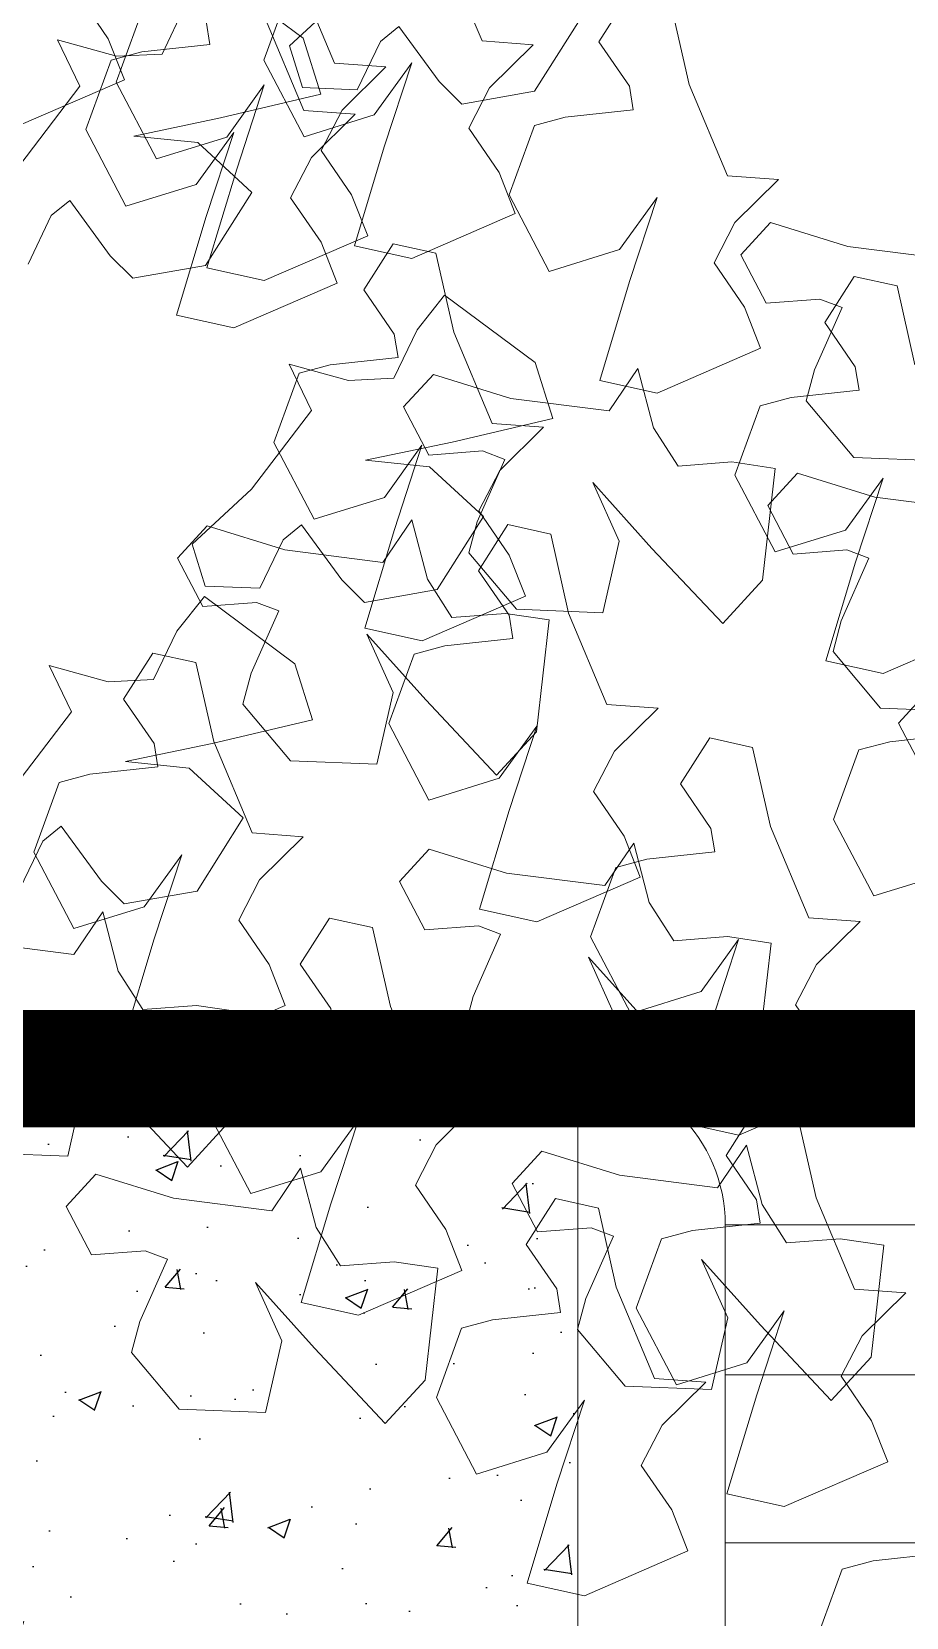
# Model space of a CAD drawing. Header units: metres. Extents: x 14 to 11050, y -346 to 476.
# Drawn here: x 215.2342 to 215.4582, y -198.1925 to -197.7861 of the extents above; entities that cross this region are included whole.
import ezdxf

# ---------------------------------------------------------------- set-up
doc = ezdxf.new("R2010")
doc.units = ezdxf.units.M
doc.linetypes.add('0', pattern=[0])
doc.layers.get('0').update_dxf_attribs({"color": 250, "linetype": '0', "lineweight": 20})
for name, color, linetype, lineweight in [('A-DOOR', 35, 'Continuous', 5), ('A-WALL', 250, 'Continuous', 20), ('ARBOLES', 86, 'Continuous', 0), ('baños', 140, 'Continuous', 0), ('Columnas', 7, 'Continuous', 18)]:
    doc.layers.add(name, color=color, linetype=linetype, lineweight=lineweight)
doc.layers.add('HATCH', color=8, linetype='Continuous')
doc.layers.add('REVESTIMIENTO EXTERIOR', color=7, linetype='Continuous', lineweight=5, true_color=0xffdebd)
doc.styles.get("Standard").update_dxf_attribs({"font": 'arial.ttf', "height": 0.1875})

# ---------------------------------------------------------------- blocks, each defined once
blk = doc.blocks.new('TREES')
at = {"layer": 'ARBOLES', "color": 252, "true_color": 0x8da178}
for p, q in [((-0.1538100506678606, -0.001964906489822754), (-0.157887745340101, 0.005659050677207816)), ((-0.1288383414662516, 0.006287142908515952), (-0.1310051811132819, 0.002040105642080597)), ((-0.1228362807491072, -0.0009126971712128396), (-0.1250357827665135, 0.005809494981275476)), ((-0.1310051811132819, 0.002040105642080597), (-0.127997555083592, -0.001567726309959355)), ((-0.170983935398933, 0.0008298510534278936), (-0.172614952071704, -0.005411181054707725)), ((-0.1187585860768668, -0.00853665433824341), (-0.1228362807491072, -0.0009126971712128396)), ((-0.1493281341507492, -0.001876215884069776), (-0.1538100506678606, -0.001964906489822754)), ((-0.1527679420157496, -0.005977519587701291), (-0.1493281341507492, -0.001876215884069776)), ((-0.127997555083592, -0.001567726309959355), (-0.1274765007575364, -0.003574032858898568)), ((-0.1274765007575364, -0.003574032858898568), (-0.1333155556034262, -0.004767264999048532)), ((-0.172614952071704, -0.005411181054707725), (-0.1684926613153618, -0.01173739165148435)), ((-0.1625678590526954, -0.0092657488825435), (-0.1597348529305272, -0.004436549258763606)), ((-0.1597348529305272, -0.004436549258763606), (-0.1614384256778393, -0.01197181582004112)), ((-0.1333155556034262, -0.004767264999048532), (-0.1359324708079392, -0.005741896794992762)), ((-0.1542554238454065, -0.009658218321143136), (-0.1527679420157496, -0.005977519587701291)), ((-0.1359324708079392, -0.005741896794992762), (-0.1375634874807102, -0.01198292890312838)), ((-0.1684926613153618, -0.01173739165148435), (-0.1625678590526954, -0.0092657488825435)), ((-0.1512477978157166, -0.01326605027318309), (-0.1542554238454065, -0.009658218321143136)), ((-0.1142766695597555, -0.008447963732490432), (-0.1187585860768668, -0.00853665433824341)), ((-0.1177164774247558, -0.01254926743612195), (-0.1142766695597555, -0.008447963732490432)), ((-0.1275163944617016, -0.01583749673096416), (-0.1246833883395334, -0.01100829710718426)), ((-0.1246833883395334, -0.01100829710718426), (-0.1263869610868455, -0.01854356366846177)), ((-0.1614384256778393, -0.01197181582004112), (-0.1632145544996927, -0.02080131683446068)), ((-0.1375634874807102, -0.01198292890312838), (-0.133441196724368, -0.01830913949990501)), ((-0.1495115626980284, -0.01670001313082919), (-0.1512477978157166, -0.01326605027318309)), ((-0.1192039592544127, -0.01622996616956379), (-0.1177164774247558, -0.01254926743612195)), ((-0.133441196724368, -0.01830913949990501), (-0.1275163944617016, -0.01583749673096416)), ((-0.1161963332247228, -0.01983779812160374), (-0.1192039592544127, -0.01622996616956379)), ((-0.1069191590012308, -0.01625045002619321), (-0.1090859986482612, -0.02049748729262857)), ((-0.1031166003014928, -0.01672809795343369), (-0.1069191590012308, -0.01625045002619321)), ((-0.1581258362397491, -0.02144052214885608), (-0.1495115626980284, -0.01670001313082919)), ((-0.1472389183250453, -0.01717749909571961), (-0.1494057579720757, -0.02142453636215497)), ((-0.1434363596253073, -0.01765514702296009), (-0.1472389183250453, -0.01717749909571961)), ((-0.1412368576079009, -0.0243773391754484), (-0.1434363596253073, -0.01765514702296009)), ((-0.1009170982840865, -0.02345029010592201), (-0.1031166003014928, -0.01672809795343369)), ((-0.1263869610868455, -0.01854356366846177), (-0.1281630899086989, -0.02737306468288134)), ((-0.1144600981070346, -0.02327176097924985), (-0.1161963332247228, -0.01983779812160374)), ((-0.1090859986482612, -0.02049748729262857), (-0.1060783726185712, -0.02410531924466852)), ((-0.1632145544996927, -0.02080131683446068), (-0.1581258362397491, -0.02144052214885608)), ((-0.1494057579720757, -0.02142453636215497), (-0.1463981319423857, -0.02503236831419492)), ((-0.1230743716487553, -0.02801226999727674), (-0.1144600981070346, -0.02327176097924985)), ((-0.1371591629356606, -0.03200129634247897), (-0.1412368576079009, -0.0243773391754484)), ((-0.1060783726185712, -0.02410531924466852), (-0.1055573182925157, -0.02611162579360773)), ((-0.1463981319423857, -0.02503236831419492), (-0.1458770776163302, -0.02703867486313413)), ((-0.1055573182925157, -0.02611162579360773), (-0.1113963731384055, -0.0273048579337577)), ((-0.1458770776163302, -0.02703867486313413), (-0.15171613246222, -0.0282319070032841)), ((-0.1281630899086989, -0.02737306468288134), (-0.1230743716487553, -0.02801226999727674)), ((-0.1113963731384055, -0.0273048579337577), (-0.1140132883429185, -0.02827948972970193)), ((-0.15171613246222, -0.0282319070032841), (-0.154333047666733, -0.02920653879922833)), ((-0.1140132883429185, -0.02827948972970193), (-0.1156443050156895, -0.03452052183783755)), ((-0.154333047666733, -0.02920653879922833), (-0.1559640643395039, -0.03544757090736395)), ((-0.1326772464185492, -0.031912605736726), (-0.1371591629356606, -0.03200129634247897)), ((-0.1361170542835496, -0.03601390944035751), (-0.1326772464185492, -0.031912605736726)), ((-0.1459169713204954, -0.03930213873519972), (-0.1430839651983272, -0.03447293911141983)), ((-0.1430839651983272, -0.03447293911141983), (-0.1447875379456393, -0.04200820567269734)), ((-0.1156443050156895, -0.03452052183783755), (-0.1115220142593473, -0.04084673243461417)), ((-0.1055972119966809, -0.03837508966567332), (-0.1027642058745127, -0.03354589004189343)), ((-0.1027642058745127, -0.03354589004189343), (-0.1044677786218248, -0.04108115660317094)), ((-0.1559640643395039, -0.03544757090736395), (-0.1518417735831618, -0.04177378150414057)), ((-0.1376045361132065, -0.03969460817379936), (-0.1361170542835496, -0.03601390944035751)), ((-0.1115220142593473, -0.04084673243461417), (-0.1055972119966809, -0.03837508966567332)), ((-0.1518417735831618, -0.04177378150414057), (-0.1459169713204954, -0.03930213873519972)), ((-0.1345969100835165, -0.04330244012583931), (-0.1376045361132065, -0.03969460817379936)), ((-0.1349718670858495, -0.04066274219038912), (-0.1371387067328799, -0.04490977945682448)), ((-0.1311693083861115, -0.0411403901176296), (-0.1349718670858495, -0.04066274219038912)), ((-0.1289698063687051, -0.04786258227011791), (-0.1311693083861115, -0.0411403901176296)), ((-0.1044677786218248, -0.04108115660317094), (-0.1062439074436782, -0.0499106576175905)), ((-0.1447875379456393, -0.04200820567269734), (-0.1465636667674927, -0.0508377066871169)), ((-0.1328606749658284, -0.04673640298348541), (-0.1345969100835165, -0.04330244012583931)), ((-0.1371387067328799, -0.04490977945682448), (-0.1341310807031899, -0.04851761140886443)), ((-0.1414749485075491, -0.0514769120015123), (-0.1328606749658284, -0.04673640298348541)), ((-0.1011551891837346, -0.05054986293198591), (-0.09254091564201389, -0.04580935391395902)), ((-0.1248921116964648, -0.05548653943714849), (-0.1289698063687051, -0.04786258227011791)), ((0.1295043754994904, -0.05267562053115576), (0.1210918374921495, -0.04758569531789092)), ((0.1330846613953906, -0.04817866986090735), (0.1283628232309185, -0.05344459055990047)), ((-0.1341310807031899, -0.04851761140886443), (-0.1336100263771344, -0.05052391795780364)), ((0.1500353666668116, -0.055397689151303), (0.1534528803751393, -0.04866457533613661)), ((-0.1465636667674927, -0.0508377066871169), (-0.1414749485075491, -0.0514769120015123)), ((-0.1336100263771344, -0.05052391795780364), (-0.1394490812230242, -0.05171715009795361)), ((-0.1062439074436782, -0.0499106576175905), (-0.1011551891837346, -0.05054986293198591)), ((0.1189860559806199, -0.05080630046557461), (0.1173653948724131, -0.05521489698838944)), ((0.1362325704370065, -0.05232094998109849), (0.1377095557131391, -0.05086655042351301)), ((0.1377095557131391, -0.05086655042351301), (0.141662452482066, -0.05532670418406921)), ((-0.1394490812230242, -0.05171715009795361), (-0.1420659964275372, -0.05269178189389784)), ((0.1346119093287997, -0.05672954650391332), (0.1362325704370065, -0.05232094998109849)), ((-0.1420659964275372, -0.05269178189389784), (-0.1436970131003081, -0.05893281400203346)), ((0.1283628232309185, -0.05344459055990047), (0.1298504473417323, -0.05697652695687544)), ((0.1314951665889617, -0.0574021824741664), (0.1295043754994904, -0.05267562053115576)), ((-0.1647550369440225, -0.05473328695675687), (-0.1669218765910528, -0.05898032422319223)), ((-0.1609524782442844, -0.05521093488399735), (-0.1647550369440225, -0.05473328695675687)), ((-0.1587529762268781, -0.06193312703648567), (-0.1609524782442844, -0.05521093488399735)), ((-0.09417472529313647, -0.05522096657673754), (-0.1000137801390263, -0.05641419871688751)), ((-0.02850539090949189, -0.06205828728556914), (-0.03258308558173223, -0.05443433011853857)), ((0.1081623382222665, -0.05483874015954759), (0.1104801047984813, -0.05867584841813067)), ((0.1134340753507467, -0.05576704930295967), (0.1081623382222665, -0.05483874015954759)), ((0.1173653948724131, -0.05521489698838944), (0.1134340753507467, -0.05576704930295967)), ((0.141662452482066, -0.05532670418406921), (0.1438149659789462, -0.05710570333275511)), ((-0.1204101951793534, -0.05539784883139551), (-0.1248921116964648, -0.05548653943714849)), ((-0.1238500030443538, -0.05949915253502702), (-0.1204101951793534, -0.05539784883139551)), ((-0.1000137801390263, -0.05641419871688751), (-0.1026306953435393, -0.05738883051283174)), ((0.1298504473417323, -0.05697652695687544), (0.1346119093287997, -0.05672954650391332)), ((0.1438149659789462, -0.05710570333275511), (0.1500353666668116, -0.055397689151303)), ((-0.1336499200812996, -0.06278738182986923), (-0.1308169139591314, -0.05795818220608934)), ((-0.1308169139591314, -0.05795818220608934), (-0.1325204867064435, -0.06549344876736685)), ((-0.1156868319872392, -0.057555636346204), (-0.1178536716342695, -0.06180267361263936)), ((-0.1118842732875011, -0.05803328427344448), (-0.1156868319872392, -0.057555636346204)), ((-0.1096847712700948, -0.0647554764259328), (-0.1118842732875011, -0.05803328427344448)), ((-0.1026306953435393, -0.05738883051283174), (-0.1042617120163102, -0.06362986262096736)), ((0.1229605299968072, -0.06027876030125734), (0.1314951665889617, -0.0574021824741664)), ((-0.1669218765910528, -0.05898032422319223), (-0.1639142505613629, -0.06258815617523218)), ((-0.1436970131003081, -0.05893281400203346), (-0.139574722343966, -0.06525902459881008)), ((-0.1253374848740107, -0.06317985126846887), (-0.1238500030443538, -0.05949915253502702)), ((-0.04567927564056429, -0.05926352974231849), (-0.04731029231333522, -0.06550456185045411)), ((0.1104801047984813, -0.05867584841813067), (0.1059164115505886, -0.06601921417668255)), ((0.1155830113567974, -0.06257105630552895), (0.1229605299968072, -0.06027876030125734)), ((-0.1546752815546378, -0.06955708420351624), (-0.1587529762268781, -0.06193312703648567)), ((-0.1178536716342695, -0.06180267361263936), (-0.1148460456045796, -0.06541050556467931)), ((-0.06099460264834156, -0.06491298399102202), (-0.06400222867803151, -0.06130515203898207)), ((-0.04340658951509807, -0.06955708420351624), (-0.04748428418733841, -0.06193312703648567)), ((-0.02402347439238051, -0.06196959667981616), (-0.02850539090949189, -0.06205828728556914)), ((-0.02746328225738087, -0.06607090038344768), (-0.02402347439238051, -0.06196959667981616)), ((-0.1639142505613629, -0.06258815617523218), (-0.1633931962353073, -0.0645944627241714)), ((-0.139574722343966, -0.06525902459881008), (-0.1336499200812996, -0.06278738182986923)), ((-0.1223298588443207, -0.06678768322050882), (-0.1253374848740107, -0.06317985126846887)), ((-0.1042617120163102, -0.06362986262096736), (-0.1001394212599681, -0.06995607321774398)), ((-0.05264555852182318, -0.06258815617523218), (-0.05212450419576764, -0.0645944627241714)), ((0.1211817239720211, -0.06260991176451353), (0.1155830113567974, -0.06257105630552895)), ((0.1262846305303373, -0.0665051196519118), (0.1211817239720211, -0.06260991176451353)), ((-0.1633931962353073, -0.0645944627241714), (-0.1692322510811972, -0.06578769486432136)), ((-0.1056070765978545, -0.07237943359296337), (-0.1096847712700948, -0.0647554764259328)), ((-0.05925836753065339, -0.06834694684866813), (-0.06099460264834156, -0.06491298399102202)), ((-0.05212450419576764, -0.0645944627241714), (-0.05796355904165745, -0.06578769486432136)), ((-0.03726319929432664, -0.06935912967828989), (-0.03443019317215845, -0.06452993005450999)), ((-0.03443019317215845, -0.06452993005450999), (-0.03613376591947054, -0.0720651966157875)), ((-0.1692322510811972, -0.06578769486432136), (-0.1718491662857102, -0.06676232666026559)), ((-0.1325204867064435, -0.06549344876736685), (-0.1342966155282969, -0.07432294978178641)), ((-0.1148460456045796, -0.06541050556467931), (-0.114324991278524, -0.06741681211361852)), ((-0.05796355904165745, -0.06578769486432136), (-0.06058047424617047, -0.06676232666026559)), ((-0.04731029231333522, -0.06550456185045411), (-0.04318800155699309, -0.07183077244723074)), ((-0.02895076408703778, -0.06975159911688952), (-0.02746328225738087, -0.06607090038344768)), ((-0.1718491662857102, -0.06676232666026559), (-0.1734801829584811, -0.07300335876840121)), ((-0.1205936237266326, -0.07022164607815493), (-0.1223298588443207, -0.06678768322050882)), ((-0.114324991278524, -0.06741681211361852), (-0.1201640461244138, -0.06861004425376849)), ((-0.1001394212599681, -0.06995607321774398), (-0.09421461899730166, -0.06748443044880313)), ((-0.06058047424617047, -0.06676232666026559), (-0.0622114909189414, -0.07300335876840121)), ((0.1228671168220095, -0.0732382334670782), (0.1262846305303373, -0.0665051196519118)), ((-0.1201640461244138, -0.06861004425376849), (-0.1227809613289269, -0.06958467604971272)), ((-0.06787264107237412, -0.07308745586669502), (-0.05925836753065339, -0.06834694684866813)), ((0.1090643205922044, -0.07016149429687368), (0.1105413058683371, -0.06870709473928821)), ((0.1105413058683371, -0.06870709473928821), (0.114494202637264, -0.0731672484998444)), ((-0.1501933650375264, -0.06946839359776326), (-0.1546752815546378, -0.06955708420351624)), ((-0.1536331729025268, -0.07356969730139477), (-0.1501933650375264, -0.06946839359776326)), ((-0.1292078972683533, -0.07496215509618182), (-0.1205936237266326, -0.07022164607815493)), ((-0.1227809613289269, -0.06958467604971272), (-0.1244119780016978, -0.07582570815784834)), ((-0.03892467299798669, -0.06946839359776326), (-0.04340658951509807, -0.06955708420351624)), ((-0.04318800155699309, -0.07183077244723074), (-0.03726319929432664, -0.06935912967828989)), ((-0.04236448086298705, -0.07356969730139477), (-0.03892467299798669, -0.06946839359776326)), ((-0.02594313805734783, -0.07335943106892948), (-0.02895076408703778, -0.06975159911688952)), ((0.1074436594839976, -0.07457009081968852), (0.1090643205922044, -0.07016149429687368)), ((-0.1734801829584811, -0.07300335876840121), (-0.169357892202139, -0.07932956936517783)), ((-0.1634330899394725, -0.07685792659623698), (-0.1606000838173043, -0.07202872697245709)), ((-0.1606000838173043, -0.07202872697245709), (-0.1623036565646164, -0.0795639935337346)), ((-0.1011251600807431, -0.07229074298721039), (-0.1056070765978545, -0.07237943359296337)), ((-0.1045649679457434, -0.0763920466908419), (-0.1011251600807431, -0.07229074298721039)), ((-0.0622114909189414, -0.07300335876840121), (-0.05808920016259927, -0.07932956936517783)), ((-0.05216439789993282, -0.07685792659623698), (-0.04933139177776463, -0.07202872697245709)), ((-0.04933139177776463, -0.07202872697245709), (-0.05103496452507672, -0.0795639935337346)), ((-0.03613376591947054, -0.0720651966157875), (-0.03790989474132395, -0.08089469763020707)), ((-0.02420690293965966, -0.07679339392657558), (-0.02594313805734783, -0.07335943106892948)), ((0.114494202637264, -0.0731672484998444), (0.1166467161341442, -0.0749462476485303)), ((0.1166467161341442, -0.0749462476485303), (0.1228671168220095, -0.0732382334670782)), ((-0.1551206547321837, -0.07725039603483662), (-0.1536331729025268, -0.07356969730139477)), ((-0.1342966155282969, -0.07432294978178641), (-0.1292078972683533, -0.07496215509618182)), ((-0.04385196269264396, -0.07725039603483662), (-0.04236448086298705, -0.07356969730139477)), ((0.1438762508439474, -0.07387268671157363), (0.1417704693324178, -0.07709329185925731)), ((0.1522887888512883, -0.07896261192483847), (0.1438762508439474, -0.07387268671157363)), ((-0.1244119780016978, -0.07582570815784834), (-0.1202896872453557, -0.08215191875462496)), ((-0.1143648849826892, -0.07968027598568411), (-0.111531878860521, -0.07485107636190422)), ((-0.111531878860521, -0.07485107636190422), (-0.1132354516078331, -0.08238634292318173)), ((-0.0019564818124682, -0.07547403578499629), (-0.004271416401392461, -0.07852832425473072)), ((0.004964858369410227, -0.07693030723849148), (-0.0019564818124682, -0.07547403578499629)), ((-0.169357892202139, -0.07932956936517783), (-0.1634330899394725, -0.07685792659623698)), ((-0.1521130287024937, -0.08085822798687657), (-0.1551206547321837, -0.07725039603483662)), ((-0.1472389183250453, -0.0763232297315057), (-0.1494057579720757, -0.08057026699794105)), ((-0.1434363596253073, -0.07680087765874617), (-0.1472389183250453, -0.0763232297315057)), ((-0.1412368576079009, -0.08352306981123449), (-0.1434363596253073, -0.07680087765874617)), ((-0.1060524497754003, -0.08007274542428375), (-0.1045649679457434, -0.0763920466908419)), ((-0.05808920016259927, -0.07932956936517783), (-0.05216439789993282, -0.07685792659623698)), ((-0.04084433666295401, -0.08085822798687657), (-0.04385196269264396, -0.07725039603483662)), ((-0.03282117648138039, -0.08153390294460247), (-0.02420690293965966, -0.07679339392657558)), ((0.01360624628954331, -0.07721089864697017), (0.004964858369410227, -0.07693030723849148)), ((0.1417704693324178, -0.07709329185925731), (0.140149808224211, -0.08150188838207215)), ((-0.004271416401392461, -0.07852832425473072), (-0.001676794061355388, -0.08252838106820409)), ((-0.1623036565646164, -0.0795639935337346), (-0.1640797853864698, -0.08839349454815416)), ((-0.1202896872453557, -0.08215191875462496), (-0.1143648849826892, -0.07968027598568411)), ((-0.1030448237457104, -0.0836805773763237), (-0.1060524497754003, -0.08007274542428375)), ((-0.05103496452507672, -0.0795639935337346), (-0.05281109334693013, -0.08839349454815416)), ((0.1542795799407596, -0.0836891738678491), (0.1522887888512883, -0.07896261192483847)), ((-0.1503767935848055, -0.08429219084452268), (-0.1521130287024937, -0.08085822798687657)), ((-0.1494057579720757, -0.08057026699794105), (-0.1463981319423857, -0.084178098949981)), ((-0.03910810154526584, -0.08429219084452268), (-0.04084433666295401, -0.08085822798687657)), ((-0.03790989474132395, -0.08089469763020707), (-0.03282117648138039, -0.08153390294460247)), ((0.1309467515740643, -0.0811257315532303), (0.1332645181502792, -0.08496283981181338)), ((0.1362184887025446, -0.08205404069664238), (0.1309467515740643, -0.0811257315532303)), ((0.140149808224211, -0.08150188838207215), (0.1362184887025446, -0.08205404069664238)), ((-0.1132354516078331, -0.08238634292318173), (-0.1150115804296865, -0.09121584393760129)), ((-0.001676794061355388, -0.08252838106820409), (0.00295149307654137, -0.08172761649742916)), ((0.00295149307654137, -0.08172761649742916), (0.004949532678729593, -0.08227952348878292)), ((0.004949532678729593, -0.08227952348878292), (0.003063374601766602, -0.08793290938948906)), ((-0.1589910671265263, -0.08903269986254957), (-0.1503767935848055, -0.08429219084452268)), ((-0.1463981319423857, -0.084178098949981), (-0.1458770776163302, -0.08618440549892022)), ((-0.1371591629356606, -0.09114702697826506), (-0.1412368576079009, -0.08352306981123449)), ((-0.1013085886280222, -0.0871145402339698), (-0.1030448237457104, -0.0836805773763237)), ((-0.04772237508698657, -0.08903269986254957), (-0.03910810154526584, -0.08429219084452268)), ((0.1457449433486051, -0.08656575169494005), (0.1542795799407596, -0.0836891738678491)), ((0.1332645181502792, -0.08496283981181338), (0.1287008249023864, -0.09230620557036526)), ((-0.1458770776163302, -0.08618440549892022), (-0.15171613246222, -0.08737763763907018)), ((-0.109922862169743, -0.0918550492519967), (-0.1013085886280222, -0.0871145402339698)), ((0.1383674247085953, -0.08885804769921166), (0.1457449433486051, -0.08656575169494005)), ((-0.1640797853864698, -0.08839349454815416), (-0.1589910671265263, -0.08903269986254957)), ((-0.154333047666733, -0.08835226943501441), (-0.1559640643395039, -0.09459330154315003)), ((-0.15171613246222, -0.08737763763907018), (-0.154333047666733, -0.08835226943501441)), ((-0.05281109334693013, -0.08839349454815416), (-0.04772237508698657, -0.08903269986254957)), ((0.003063374601766602, -0.08793290938948906), (0.002598972894133841, -0.09068654033411921)), ((-0.1086880754808641, -0.08946672542834702), (-0.1108549151278945, -0.09371376269478238)), ((-0.1048855167811261, -0.0899443733555875), (-0.1086880754808641, -0.08946672542834702)), ((-0.1026860147637197, -0.09666656550807581), (-0.1048855167811261, -0.0899443733555875)), ((-0.01228231185417878, -0.0892509448689226), (-0.01444646179507537, -0.09317674373325863)), ((-0.01045038259069889, -0.09428055771596622), (-0.01228231185417878, -0.0892509448689226)), ((0.143966137323819, -0.08889690315819623), (0.1383674247085953, -0.08885804769921166)), ((0.1490690438821352, -0.09279211104559451), (0.143966137323819, -0.08889690315819623)), ((-0.1326772464185492, -0.09105833637251208), (-0.1371591629356606, -0.09114702697826506)), ((-0.1361170542835496, -0.0951596400761436), (-0.1326772464185492, -0.09105833637251208)), ((-0.1150115804296865, -0.09121584393760129), (-0.109922862169743, -0.0918550492519967)), ((0.002598972894133841, -0.09068654033411921), (0.007188356909228186, -0.09521955826080258)), ((-0.03000918989708688, -0.09143988087128474), (-0.03232412448601114, -0.09449416934101917)), ((-0.02308784971520845, -0.09289615232477993), (-0.03000918989708688, -0.09143988087128474)), ((0.1287008249023864, -0.09230620557036526), (0.1239789867379143, -0.09757212626935838)), ((-0.1459169713204954, -0.0984478693709858), (-0.1430839651983272, -0.09361866974720591)), ((-0.1430839651983272, -0.09361866974720591), (-0.1447875379456393, -0.1011539363084834)), ((-0.1108549151278945, -0.09371376269478238), (-0.1078472890982045, -0.09732159464682233)), ((-0.01444646179507537, -0.09317674373325863), (-0.02308784971520845, -0.09289615232477993)), ((0.1456515301738074, -0.0995252248607609), (0.1490690438821352, -0.09279211104559451)), ((-0.1559640643395039, -0.09459330154315003), (-0.1518417735831618, -0.1009195121399267)), ((-0.1376045361132065, -0.09884033880958544), (-0.1361170542835496, -0.0951596400761436)), ((-0.03232412448601114, -0.09449416934101917), (-0.02972950214597406, -0.09849422615449255)), ((-0.008006544898689495, -0.09740910413483778), (-0.01045038259069889, -0.09428055771596622)), ((0.007188356909228186, -0.09521955826080258), (0.01472816137389811, -0.09481265504241293)), ((0.1318487339440023, -0.09644848569055639), (0.133325719220135, -0.09499408613297092)), ((0.133325719220135, -0.09499408613297092), (0.1372786159890618, -0.09945423989352711)), ((-0.0986083200914794, -0.1042905226751064), (-0.1026860147637197, -0.09666656550807581)), ((-0.003378257760792709, -0.0966083395640629), (-0.008006544898689495, -0.09740910413483778)), ((0.0004637588684251112, -0.09682169727402534), (-0.003378257760792709, -0.0966083395640629)), ((0.0002620233340452569, -0.106652131505317), (0.0004637588684251112, -0.09682169727402534)), ((0.1302280728357955, -0.1008570822133712), (0.1318487339440023, -0.09644848569055639)), ((-0.1078472890982045, -0.09732159464682233), (-0.107326234772149, -0.09932790119576154)), ((-0.02972950214597406, -0.09849422615449255), (-0.02510121500807731, -0.09769346158371761)), ((-0.02510121500807731, -0.09769346158371761), (-0.02310317540588908, -0.09824536857507138)), ((-0.02310317540588908, -0.09824536857507138), (-0.02498933348285207, -0.1038987544757775)), ((0.002427354680535954, -0.09706397855974508), (0.0001124200916116924, -0.1001182670294795)), ((0.00934869486241438, -0.09852025001324027), (0.002427354680535954, -0.09706397855974508)), ((0.1239789867379143, -0.09757212626935838), (0.1254666108487281, -0.1011040626663333)), ((-0.1518417735831618, -0.1009195121399267), (-0.1459169713204954, -0.0984478693709858)), ((-0.1345969100835165, -0.1024481707616254), (-0.1376045361132065, -0.09884033880958544)), ((-0.1253197358600246, -0.09886082266621483), (-0.1274865755070549, -0.1031078599326502)), ((-0.1215171771602865, -0.09933847059345531), (-0.1253197358600246, -0.09886082266621483)), ((-0.1193176751428802, -0.1060606627459436), (-0.1215171771602865, -0.09933847059345531)), ((-0.107326234772149, -0.09932790119576154), (-0.1131652896180388, -0.1005211333359115)), ((-0.01526835749942577, -0.09954359438959781), (-0.009594411606728089, -0.1047865649466037)), ((-0.01250265100637022, -0.1044116494723623), (-0.01526835749942577, -0.09954359438959781)), ((0.01799008278254746, -0.09880084142171897), (0.00934869486241438, -0.09852025001324027)), ((0.1372786159890618, -0.09945423989352711), (0.1394311294859421, -0.101233239042213)), ((0.1394311294859421, -0.101233239042213), (0.1456515301738074, -0.0995252248607609)), ((-0.1131652896180388, -0.1005211333359115), (-0.1157822048225518, -0.1014957651318557)), ((0.0001124200916116924, -0.1001182670294795), (0.002707042431648765, -0.1041183238429529)), ((0.1254666108487281, -0.1011040626663333), (0.1302280728357955, -0.1008570822133712)), ((-0.1447875379456393, -0.1011539363084834), (-0.1465636667674927, -0.109983437322903)), ((-0.1328606749658284, -0.1058821336192715), (-0.1345969100835165, -0.1024481707616254)), ((-0.1157822048225518, -0.1014957651318557), (-0.1174132214953227, -0.1077367972399914)), ((0.1254756739851536, -0.1020343773347431), (0.123369892473624, -0.1052549824824268)), ((0.1338882119924945, -0.1071243025480079), (0.1254756739851536, -0.1020343773347431)), ((-0.1274865755070549, -0.1031078599326502), (-0.124478949477365, -0.1067156918846901)), ((0.002707042431648765, -0.1041183238429529), (0.007335329569545523, -0.103317559272178)), ((0.007335329569545523, -0.103317559272178), (0.009333369171733746, -0.1038694662635317)), ((-0.09412640357436802, -0.1042018320693534), (-0.0986083200914794, -0.1042905226751064)), ((-0.09756621143936839, -0.1083031357729849), (-0.09412640357436802, -0.1042018320693534)), ((-0.03068288871297254, -0.1042691397952508), (-0.03284703865386913, -0.1081949386595868)), ((-0.02885095944949265, -0.1092987526422944), (-0.03068288871297254, -0.1042691397952508)), ((-0.02498933348285207, -0.1038987544757775), (-0.02545373519048483, -0.1066523854204077)), ((-0.01332454671072057, -0.1107785001287014), (-0.01250265100637022, -0.1044116494723623)), ((-0.009594411606728089, -0.1047865649466037), (-0.002835903836426963, -0.1107394881339323)), ((0.009333369171733746, -0.1038694662635317), (0.007447211094770756, -0.1095228521642378)), ((-0.1414749485075491, -0.1106226426372984), (-0.1328606749658284, -0.1058821336192715)), ((-0.1152399804706399, -0.1136846199129742), (-0.1193176751428802, -0.1060606627459436)), ((-0.04840976675588064, -0.1064580757976129), (-0.0507247013448049, -0.1095123642673473)), ((-0.04148842657400221, -0.1079143472511081), (-0.04840976675588064, -0.1064580757976129)), ((0.123369892473624, -0.1052549824824268), (0.1217492313654172, -0.1096635790052416)), ((-0.124478949477365, -0.1067156918846901), (-0.1239578951513094, -0.1087219984336294)), ((-0.1174132214953227, -0.1077367972399914), (-0.1132909307389806, -0.114063007836768)), ((-0.1073661284763142, -0.1115913650678271), (-0.104533122354146, -0.1067621654440472)), ((-0.104533122354146, -0.1067621654440472), (-0.1062366951014581, -0.1142974320053247)), ((-0.03284703865386913, -0.1081949386595868), (-0.04148842657400221, -0.1079143472511081)), ((-0.02545373519048483, -0.1066523854204077), (-0.02086435117539049, -0.111185403347091)), ((-0.002835903836426963, -0.1107394881339323), (0.0002620233340452569, -0.106652131505317)), ((0.1358790030819658, -0.1118508644910186), (0.1338882119924945, -0.1071243025480079)), ((-0.1239578951513094, -0.1087219984336294), (-0.1297969499971993, -0.1099152305737793)), ((-0.0990536932690253, -0.1119838345064268), (-0.09756621143936839, -0.1083031357729849)), ((-0.02640712175748326, -0.1124272990611659), (-0.02885095944949265, -0.1092987526422944)), ((0.1125461747152705, -0.1092874221763998), (0.1148639412914854, -0.1131245304349829)), ((0.1178179118437508, -0.1102157313198119), (0.1125461747152705, -0.1092874221763998)), ((-0.1465636667674927, -0.109983437322903), (-0.1414749485075491, -0.1106226426372984)), ((-0.1297969499971993, -0.1099152305737793), (-0.1324138652017123, -0.1108898623697235)), ((-0.0507247013448049, -0.1095123642673473), (-0.04813007900476782, -0.1135124210808207)), ((0.007447211094770756, -0.1095228521642378), (0.006982809387137995, -0.112276483108868)), ((0.1217492313654172, -0.1096635790052416), (0.1178179118437508, -0.1102157313198119)), ((-0.1324138652017123, -0.1108898623697235), (-0.1340448818744832, -0.1171308944778592)), ((-0.1132909307389806, -0.114063007836768), (-0.1073661284763142, -0.1115913650678271)), ((-0.09604606723933534, -0.1155916664584667), (-0.0990536932690253, -0.1119838345064268)), ((-0.02177883461958647, -0.1116265344903911), (-0.02640712175748326, -0.1124272990611659)), ((-0.01793681799036865, -0.1118398922003535), (-0.02177883461958647, -0.1116265344903911)), ((-0.02086435117539049, -0.111185403347091), (-0.01332454671072057, -0.1107785001287014)), ((-0.0181385535247485, -0.1216703264316452), (-0.01793681799036865, -0.1118398922003535)), ((0.1273443664898113, -0.1147274423181095), (0.1358790030819658, -0.1118508644910186)), ((-0.04813007900476782, -0.1135124210808207), (-0.04350179186687107, -0.1127116565100458)), ((-0.04350179186687107, -0.1127116565100458), (-0.04150375226468284, -0.1132635635013995)), ((-0.04150375226468284, -0.1132635635013995), (-0.04338991034164583, -0.1189169494021057)), ((0.006982809387137995, -0.112276483108868), (0.01157219340223234, -0.1168095010355514)), ((0.1148639412914854, -0.1131245304349829), (0.1103002480435926, -0.1204678961935347)), ((-0.1107580639535285, -0.1135959293072212), (-0.1152399804706399, -0.1136846199129742)), ((-0.1141978718185289, -0.1176972330108527), (-0.1107580639535285, -0.1135959293072212)), ((-0.1062366951014581, -0.1142974320053247), (-0.1080128239233115, -0.1231269330197443)), ((-0.03366893435821953, -0.114561789315926), (-0.02799498846552185, -0.1198047598729318)), ((-0.03090322786516398, -0.1194298443986904), (-0.03366893435821953, -0.114561789315926)), ((0.01555963680650894, -0.1149045228755203), (0.01324470221758468, -0.1179588113452548)), ((0.1199668478498015, -0.1170197383223811), (0.1273443664898113, -0.1147274423181095)), ((-0.1239977888554746, -0.1209854623056949), (-0.1211647827333064, -0.116156262681915)), ((-0.1211647827333064, -0.116156262681915), (-0.1228683554806185, -0.1236915292431926)), ((-0.09430983212164717, -0.1190256293161128), (-0.09604606723933534, -0.1155916664584667)), ((-0.1340448818744832, -0.1171308944778592), (-0.1299225911181411, -0.1234571050746358)), ((0.01157219340223234, -0.1168095010355514), (0.01911199786690226, -0.1164025978171617)), ((0.1255655604650252, -0.1170585937813657), (0.1199668478498015, -0.1170197383223811)), ((0.1306684670233413, -0.120953801668764), (0.1255655604650252, -0.1170585937813657)), ((-0.1156853536481858, -0.1213779317442946), (-0.1141978718185289, -0.1176972330108527)), ((-0.1029241056633679, -0.1237661383341397), (-0.09430983212164717, -0.1190256293161128)), ((-0.04338991034164583, -0.1189169494021057), (-0.04385431204927859, -0.1216705803467358)), ((0.01324470221758468, -0.1179588113452548), (0.01583932455762176, -0.1219588681587281)), ((-0.03172512356951433, -0.1257966950550296), (-0.03090322786516398, -0.1194298443986904)), ((-0.02799498846552185, -0.1198047598729318), (-0.02123648069522072, -0.1257576830602605)), ((-0.1299225911181411, -0.1234571050746358), (-0.1239977888554746, -0.1209854623056949)), ((-0.1126777276184958, -0.1249857636963345), (-0.1156853536481858, -0.1213779317442946)), ((-0.04385431204927859, -0.1216705803467358), (-0.03926492803418425, -0.1262035982734192)), ((-0.02123648069522072, -0.1257576830602605), (-0.0181385535247485, -0.1216703264316452)), ((0.1272509533150136, -0.1276869154839304), (0.1306684670233413, -0.120953801668764)), ((-0.1080128239233115, -0.1231269330197443), (-0.1029241056633679, -0.1237661383341397)), ((0.1134481570852085, -0.1246101763137259), (0.1149251423613412, -0.1231557767561404)), ((0.1149251423613412, -0.1231557767561404), (0.118878039130268, -0.1276159305166966)), ((-0.1228683554806185, -0.1236915292431926), (-0.1246444843024719, -0.1325210302576121)), ((-0.1109414925008076, -0.1284197265539807), (-0.1126777276184958, -0.1249857636963345)), ((-0.03926492803418425, -0.1262035982734192), (-0.03172512356951433, -0.1257966950550296)), ((0.1118274959770017, -0.1290187728365407), (0.1134481570852085, -0.1246101763137259)), ((-0.08892565791335516, -0.1265625427494046), (-0.09476471275924497, -0.1277557748895546)), ((-0.1195557660425284, -0.1331602355720075), (-0.1109414925008076, -0.1284197265539807)), ((-0.09738162796375799, -0.1287304066854988), (-0.09901264463652892, -0.1349714387936344)), ((-0.09476471275924497, -0.1277557748895546), (-0.09738162796375799, -0.1287304066854988)), ((0.118878039130268, -0.1276159305166966), (0.1210305526271482, -0.1293949296653825)), ((0.1210305526271482, -0.1293949296653825), (0.1272509533150136, -0.1276869154839304)), ((-0.008763706247951773, -0.1305561311889334), (-0.01092785618884836, -0.1344819300532695)), ((-0.006931776984471887, -0.1355857440359771), (-0.008763706247951773, -0.1305561311889334)), ((-0.1246444843024719, -0.1325210302576121), (-0.1195557660425284, -0.1331602355720075)), ((-0.02649058429085987, -0.1327450671912956), (-0.02880551887978413, -0.13579935566103)), ((-0.01956924410898144, -0.1342013386447908), (-0.02649058429085987, -0.1327450671912956)), ((-0.01092785618884836, -0.1344819300532695), (-0.01956924410898144, -0.1342013386447908)), ((-0.004487939292462488, -0.1387142904548486), (-0.006931776984471887, -0.1355857440359771)), ((-0.02880551887978413, -0.13579935566103), (-0.02621089653974706, -0.1397994124745034)), ((0.000140347845434298, -0.1379135258840737), (-0.004487939292462488, -0.1387142904548486)), ((0.003982364474652118, -0.1381268835940362), (0.000140347845434298, -0.1379135258840737)), ((0.003780628940272264, -0.1479573178253279), (0.003982364474652118, -0.1381268835940362)), ((-0.02621089653974706, -0.1397994124745034), (-0.0215826094018503, -0.1389986479037285)), ((-0.0215826094018503, -0.1389986479037285), (-0.01958456979966208, -0.1395505548950822)), ((-0.01958456979966208, -0.1395505548950822), (-0.02147072787662507, -0.1452039407957884)), ((-0.05433253295154756, -0.1408772774963276), (-0.05649668289244415, -0.1448030763606636)), ((-0.05250060368806767, -0.1459068903433712), (-0.05433253295154756, -0.1408772774963276)), ((-0.01174975189319876, -0.1408487807096087), (-0.006075806000501081, -0.1460917512666145)), ((-0.008984045400143213, -0.1457168357923731), (-0.01174975189319876, -0.1408487807096087)), ((-0.05649668289244415, -0.1448030763606636), (-0.06513807081257722, -0.1445224849521849)), ((-0.02147072787662507, -0.1452039407957884), (-0.02193512958425783, -0.1479575717404185)), ((-0.05005676599605827, -0.1490354367622428), (-0.05250060368806767, -0.1459068903433712)), ((-0.009805941104493558, -0.1520836864487122), (-0.008984045400143213, -0.1457168357923731)), ((-0.006075806000501081, -0.1460917512666145), (0.000682701769800044, -0.1520446744539432)), ((-0.02193512958425783, -0.1479575717404185), (-0.01734574556916348, -0.1524905896671019)), ((0.000682701769800044, -0.1520446744539432), (0.003780628940272264, -0.1479573178253279)), ((-0.04542847885816149, -0.1482346721914679), (-0.05005676599605827, -0.1490354367622428)), ((-0.04158646222894367, -0.1484480299014304), (-0.04542847885816149, -0.1482346721914679)), ((-0.04178819776332352, -0.1582784641327221), (-0.04158646222894367, -0.1484480299014304)), ((-0.05731857859679455, -0.1511699270170028), (-0.05164463270409687, -0.1564128975740087)), ((-0.054552872103739, -0.1560379820997673), (-0.05731857859679455, -0.1511699270170028)), ((-0.01734574556916348, -0.1524905896671019), (-0.009805941104493558, -0.1520836864487122)), ((-0.05537476780808934, -0.1624048327561064), (-0.054552872103739, -0.1560379820997673)), ((-0.05164463270409687, -0.1564128975740087), (-0.04488612493379574, -0.1623658207613373)), ((0.003503344991244078, -0.1558954724226558), (0.001339195050347491, -0.1598212712869918)), ((0.005335274254723965, -0.1609250852696994), (0.003503344991244078, -0.1558954724226558)), ((-0.04488612493379574, -0.1623658207613373), (-0.04178819776332352, -0.1582784641327221)), ((-0.01422353305166402, -0.1580844084250179), (-0.01653846764058828, -0.1611386968947524)), ((-0.00730219286978559, -0.1595406798785131), (-0.01422353305166402, -0.1580844084250179)), ((0.001339195050347491, -0.1598212712869918), (-0.00730219286978559, -0.1595406798785131)), ((-0.03504749785293719, -0.16154017120155), (-0.03721164779383378, -0.165465970065886)), ((-0.0332155685894573, -0.1665697840485936), (-0.03504749785293719, -0.16154017120155)), ((-0.01653846764058828, -0.1611386968947524), (-0.01394384530055121, -0.1651387537082257)), ((0.007779111946733364, -0.164053631688571), (0.005335274254723965, -0.1609250852696994)), ((-0.06291457227275926, -0.1628117359744961), (-0.05537476780808934, -0.1624048327561064)), ((0.01240739908463015, -0.1632528671177961), (0.007779111946733364, -0.164053631688571)), ((0.01624941571384797, -0.1634662248277585), (0.01240739908463015, -0.1632528671177961)), ((-0.05277437589584529, -0.1637291072039121), (-0.05508931048476955, -0.1667833956736466)), ((-0.04585303571396686, -0.1651853786574073), (-0.05277437589584529, -0.1637291072039121)), ((-0.01394384530055121, -0.1651387537082257), (-0.009315558162654447, -0.1643379891374508)), ((-0.009315558162654447, -0.1643379891374508), (-0.007317518560466224, -0.1648898961288046)), ((0.01604768017946812, -0.1732966590590502), (0.01624941571384797, -0.1634662248277585)), ((-0.03721164779383378, -0.165465970065886), (-0.04585303571396686, -0.1651853786574073)), ((-0.007317518560466224, -0.1648898961288046), (-0.009203676637429214, -0.1705432820295107)), ((-0.05508931048476955, -0.1667833956736466), (-0.05249468814473247, -0.17078345248712)), ((-0.0307717308974479, -0.1696983304674652), (-0.0332155685894573, -0.1665697840485936)), ((0.0005172993459970909, -0.166188121943331), (0.00619124523869477, -0.1714310925003368)), ((0.003283005839052638, -0.1710561770260954), (0.0005172993459970909, -0.166188121943331)), ((-0.02614344375955112, -0.1688975658966903), (-0.0307717308974479, -0.1696983304674652)), ((-0.0223014271303333, -0.1691109236066528), (-0.02614344375955112, -0.1688975658966903)), ((-0.05249468814473247, -0.17078345248712), (-0.04786640100683572, -0.169982687916345)), ((-0.04786640100683572, -0.169982687916345), (-0.04586836140464749, -0.1705345949076988)), ((-0.02250316266471315, -0.1789413578379445), (-0.0223014271303333, -0.1691109236066528)), ((-0.04586836140464749, -0.1705345949076988), (-0.04775451948161048, -0.1761879808084049)), ((-0.009203676637429214, -0.1705432820295107), (-0.009668078345061976, -0.1732969129741408)), ((0.002461110134702293, -0.1774230276824346), (0.003283005839052638, -0.1710561770260954)), ((0.00619124523869477, -0.1714310925003368), (0.0129497530089959, -0.1773840156876655)), ((-0.03803354349818418, -0.1718328207222252), (-0.0323595976054865, -0.1770757912792311)), ((-0.03526783700512863, -0.1767008758049897), (-0.03803354349818418, -0.1718328207222252)), ((-0.009668078345061976, -0.1732969129741408), (-0.005078694329967631, -0.1778299309008242)), ((0.0129497530089959, -0.1773840156876655), (0.01604768017946812, -0.1732966590590502)), ((-0.04775451948161048, -0.1761879808084049), (-0.04821892118924324, -0.1789416117530351)), ((-0.03608973270947897, -0.1830677264613288), (-0.03526783700512863, -0.1767008758049897)), ((-0.0323595976054865, -0.1770757912792311), (-0.02560108983518537, -0.1830287144665597)), ((-0.005078694329967631, -0.1778299309008242), (0.002461110134702293, -0.1774230276824346)), ((-0.04821892118924324, -0.1789416117530351), (-0.0436295371741489, -0.1834746296797184)), ((-0.02560108983518537, -0.1830287144665597), (-0.02250316266471315, -0.1789413578379445)), ((-0.0436295371741489, -0.1834746296797184), (-0.03608973270947897, -0.1830677264613288))]:
    blk.add_line(p, q, dxfattribs=at)
blk = doc.blocks.new('A$C89702949')
at = {"layer": 'HATCH'}
h = blk.add_hatch(dxfattribs=at)
h.set_pattern_fill('AR-CONC', color=256, scale=0.00032)
h.set_pattern_definition([(49.99999999999999, (114.3310712337616, 55.23879643552809), (0.05829909407872129, -0.005100507372448988), [0.006096000000000001, -0.067056]), (355, (114.3310712337616, 55.23879643552809), (-0.01127789485599019, 0.06113819047649125), [0.004876800000000001, -0.05364498693440001]), (100.4514447, (114.3359294760016, 55.23837139440808), (0.04702119906891305, 0.05603768061190244), [0.005180802815999999, -0.05698887827199999]), (46.18420000000001, (114.3310712337616, 55.25505243552809), (0.08674529308548158, -0.01345354493847269), [0.009144000000000001, -0.100584]), (96.63555760999992, (114.3383000017616, 55.25393131552809), (0.07596932289648096, 0.07917635987127089), [0.0077712074048, -0.08548339461120001]), (351.1841511700001, (114.3310712337616, 55.25505243552809), (0.07596932290079265, 0.07917635986737045), [0.007315189462400001, -0.0804671142144]), (21, (114.3391992337616, 55.25098843552809), (0.0485166052061224, -0.03272486341986804), [0.006096000000000001, -0.067056]), (326.0000000000001, (114.3391992337616, 55.25098843552809), (0.01977664907124706, 0.05894014915914217), [0.004876800000000001, -0.0536448]), (71.45144499999999, (114.3432422841936, 55.24826136356009), (0.06829325416918917, 0.02621528604348968), [0.005180802816000001, -0.056988780032]), (37.50000000000001, (114.3310712337616, 55.23879643552809), (0.0009883530401893813, 0.027057612439409), [0, -0.05299456, 0, -0.05445760000000001, 0, -0.05384800000000001]), (7.499999999999999, (114.3310712337616, 55.23879643552809), (0.02138229200329784, 0.03205778394179824), [0, -0.03104896, 0, -0.05177536000000001, 0, -0.0205232]), (327.5, (114.3129457937616, 55.23879643552809), (0.04338899045339885, -0.001833198077655502), [0, -0.02032, 0, -0.06339840000000001, 0, -0.0841248]), (317.5, (114.3048177937616, 55.23879643552809), (0.04740133804352578, 0.00813647713066657), [0, -0.026416, 0, -0.04210304, 0, -0.0597408])])
h.paths.add_polyline_path([(6.162301285584277, 19.98907753826592), (6.162301285584277, 19.68907753826591), (6.762301285584272, 19.68907753826591), (6.762301285584272, 19.98907753826592)])
at = {"layer": 'Columnas'}
blk.add_lwpolyline([(6.162301285584277, 19.98907753826592), (6.162301285584277, 19.68907753826591), (6.762301285584272, 19.68907753826591), (6.762301285584272, 19.98907753826592)], close=True, dxfattribs=at)
blk = doc.blocks.new('PL BASE 2N NASAS 09')
at = {"layer": 'A-DOOR'}
for p, q in [((165.4075693275749, -5.211725035868823), (166.0875690973076, -5.211723021530001)), ((165.4475692155651, -5.251725180630573), (166.0475692158616, -5.251720768371802)), ((165.4475692155649, -5.290231107833331), (166.0475692157984, -5.29023110787524)), ((166.0475692157984, -5.333219185300674), (165.4475692155649, -5.333219185258765))]:
    blk.add_line(p, q, dxfattribs=at)
blk.add_lwpolyline([(165.517569215565, -5.303026382812329), (165.5175692155646, -5.290231107716006), (165.4475692155649, -5.290231107716461), (165.4475692155653, -5.33321918502548), (165.5175692155646, -5.33321918502548), (165.5175692155641, -5.320423909929612)], dxfattribs=at)
at = {"layer": 'A-WALL'}
for p, q in [((164.7875463638791, -5.211723579660155), (165.4075693275749, -5.211725035868823)), ((165.4475692155651, -5.251725035868666), (165.4475692155651, -5.471728266713609))]:
    blk.add_line(p, q, dxfattribs=at)
blk.add_arc((165.4075692155651, -5.251725035868666), 0.04, 0, 89.99983955780317, dxfattribs=at)
at = {"color": 1}
blk.add_blockref('A$C89702949', (158.6475462980298, -25.20080580497565), dxfattribs=at)
at = {"layer": 'baños', "linetype": 'Continuous', "flags": 8}
for tag, p in [('MODELNUMBER', (167.1329024166141, -5.630616461235325, 2.857834639711941e-07)), ('TRADENAME', (167.1329024166694, -5.630658418648187, 2.857834639711941e-07)), ('MATERIAL', (167.132902416781, -5.630742991131916, 2.857834639711941e-07)), ('PRODUCT', (167.1329024167253, -5.630700704890165, 2.857834639711941e-07)), ('MODELNUMBER', (168.3076463902173, -5.630616461235325, 2.857834639711941e-07)), ('TRADENAME', (168.3076463902726, -5.630658418648187, 2.857834639711941e-07)), ('MATERIAL', (168.3076463903842, -5.630742991131916, 2.857834639711941e-07)), ('PRODUCT', (168.3076463903285, -5.630700704890165, 2.857834639711941e-07))]:
    blk.add_attdef(tag, p, '', height=2.537174511142602e-05, rotation=180.0000755047861, dxfattribs=at)
at = {"layer": 'baños', "linetype": 'Continuous'}
for tag, p, rotation in [('MODELNUMBER', (169.2428197568918, -19.70646632265289), 180.0000755047722), ('TRADENAME', (169.2427792151639, -19.70642399073245), 180.0000755047722), ('MATERIAL', (169.2430061964403, -19.70633932648513), 180.0000755047722), ('PRODUCT', (169.2430045678992, -19.70638165846137), 180.0000755047722), ('MODELNUMBER', (169.9523880079747, -19.70646632280497), 179.9999244952277), ('TRADENAME', (169.9523880080304, -19.7064239908311), 179.9999244952277), ('MATERIAL', (169.952388008142, -19.7063393268829), 179.9999244952277), ('PRODUCT', (169.9523880080861, -19.706381658857), 179.9999244952277)]:
    blk.add_attdef(tag, p, '', height=2.5399184405861e-05, rotation=rotation, dxfattribs=at)
blk = doc.blocks.new('PL MUEBLES 2N NASAS 09')
blk.add_blockref('PL BASE 2N NASAS 09', (49.91427858474094, 62.7170073077223))
at = {"layer": 'ARBOLES', "xscale": 2.935254890295517, "yscale": 2.935254890295517, "zscale": 2.935254890295517, "rotation": 354.6252016265699}
for p in [(214.8898185922666, 57.95894955246079), (215.399935015324, 57.942201980948), (215.7117946257563, 57.72645282056138)]:
    blk.add_blockref('TREES', p, dxfattribs=at)

msp = doc.modelspace()

# ---------------------------------------------------------------- linework, layer by layer
at = {"layer": 'REVESTIMIENTO EXTERIOR', "const_width": 0.03}
msp.add_lwpolyline([(208.3118248099371, -204.011853597686), (208.3118248099373, -198.0918535141211, -0.4142135623724708), (208.3518248099373, -198.0518535141211), (229.521824882721, -198.0518535141212, -0.4643691388464026), (229.5618248827708, -198.0918535141212), (229.5618248827708, -218.0118535141211, -0.4142135623724707), (229.5218248827708, -218.0518535141211), (223.9518248827713, -218.051853514133)], format="xyb", dxfattribs=at)

# ---------------------------------------------------------------- block references
at = {"layer": 'REVESTIMIENTO EXTERIOR', "color": 30, "true_color": 0xf8991e}
msp.add_blockref('PL MUEBLES 2N NASAS 09', (0.05000000000006821, -255.5571326491432), dxfattribs=at)

doc.saveas('drawing.dxf')
